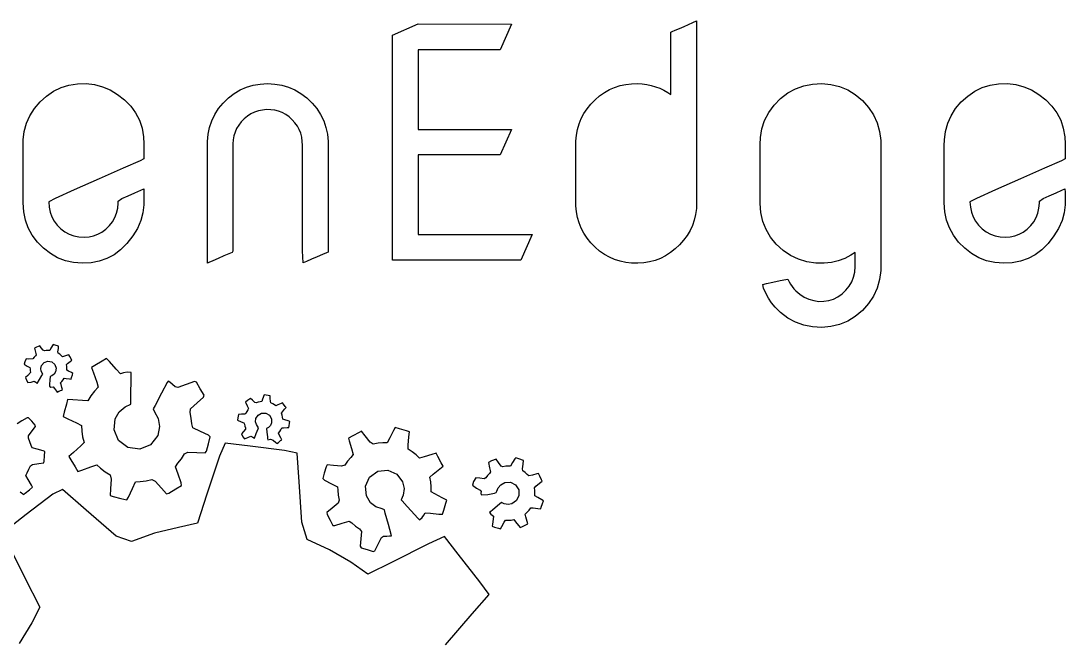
# Model space of a CAD drawing. Header units: metres. Extents: x -544 to 104, y 0 to 186.
# Drawn here: x -354.47 to -334.13, y 88.5 to 100.63 of the extents above; entities that cross this region are included whole.
import ezdxf

# ---------------------------------------------------------------- set-up
doc = ezdxf.new("R2010")
doc.units = ezdxf.units.M

msp = doc.modelspace()

# ---------------------------------------------------------------- linework, layer by layer
at = {"layer": 'COMPONENT1'}
for p, q in [((-347.233, 100.349), (-346.734, 100.567)), ((-346.734, 100.567), (-344.918, 100.564)), ((-344.918, 100.564), (-345.136, 100.065)), ((-341.727, 100.445), (-341.647, 100.48)), ((-341.647, 100.48), (-341.556, 100.519)), ((-341.556, 100.519), (-341.466, 100.559)), ((-341.466, 100.559), (-341.387, 100.593)), ((-341.387, 100.593), (-341.311, 100.627)), ((-341.311, 100.627), (-341.311, 100.478)), ((-341.311, 100.478), (-341.311, 100.084)), ((-347.233, 95.974), (-347.233, 100.349)), ((-341.81, 100.408), (-341.785, 100.419)), ((-341.81, 100.366), (-341.81, 100.408)), ((-341.81, 100.237), (-341.81, 100.366)), ((-341.785, 100.419), (-341.727, 100.445)), ((-345.136, 100.065), (-346.734, 100.065)), ((-346.734, 100.065), (-346.734, 98.517)), ((-341.81, 100.05), (-341.81, 100.237)), ((-341.311, 100.084), (-341.311, 99.527)), ((-341.81, 99.832), (-341.81, 100.05)), ((-341.81, 99.61), (-341.81, 99.832)), ((-341.81, 99.411), (-341.81, 99.61)), ((-341.311, 99.527), (-341.311, 98.885)), ((-353.972, 99.164), (-353.836, 99.257)), ((-353.836, 99.257), (-353.69, 99.328)), ((-353.69, 99.328), (-353.535, 99.376)), ((-353.535, 99.376), (-353.37, 99.402)), ((-353.37, 99.402), (-353.2, 99.406)), ((-353.2, 99.406), (-353.037, 99.387)), ((-353.037, 99.387), (-352.88, 99.346)), ((-352.88, 99.346), (-352.731, 99.283)), ((-352.731, 99.283), (-352.588, 99.198)), ((-350.317, 99.214), (-350.2, 99.283)), ((-350.2, 99.283), (-350.076, 99.337)), ((-350.076, 99.337), (-349.946, 99.376)), ((-349.946, 99.376), (-349.81, 99.399)), ((-349.81, 99.399), (-349.667, 99.407)), ((-349.667, 99.407), (-349.524, 99.399)), ((-349.524, 99.399), (-349.388, 99.376)), ((-349.388, 99.376), (-349.257, 99.337)), ((-349.257, 99.337), (-349.133, 99.283)), ((-349.133, 99.283), (-349.016, 99.214)), ((-343.107, 99.235), (-343.01, 99.29)), ((-343.01, 99.29), (-342.908, 99.334)), ((-342.908, 99.334), (-342.802, 99.368)), ((-342.802, 99.368), (-342.691, 99.391)), ((-342.691, 99.391), (-342.576, 99.404)), ((-342.576, 99.404), (-342.464, 99.407)), ((-342.464, 99.407), (-342.372, 99.402)), ((-342.372, 99.402), (-342.281, 99.39)), ((-342.281, 99.39), (-342.194, 99.372)), ((-342.194, 99.372), (-342.109, 99.347)), ((-342.109, 99.347), (-342.027, 99.316)), ((-342.027, 99.316), (-341.948, 99.279)), ((-341.948, 99.279), (-341.871, 99.235)), ((-341.81, 99.264), (-341.81, 99.411)), ((-341.81, 99.196), (-341.81, 99.264)), ((-339.536, 99.224), (-339.386, 99.307)), ((-339.386, 99.307), (-339.225, 99.365)), ((-339.225, 99.365), (-339.054, 99.398)), ((-339.054, 99.398), (-338.873, 99.407)), ((-338.873, 99.407), (-338.694, 99.39)), ((-338.694, 99.39), (-338.526, 99.349)), ((-338.526, 99.349), (-338.368, 99.283)), ((-338.368, 99.283), (-338.22, 99.192)), ((-336.029, 99.164), (-335.893, 99.257)), ((-335.893, 99.257), (-335.747, 99.328)), ((-335.747, 99.328), (-335.592, 99.376)), ((-335.592, 99.376), (-335.428, 99.402)), ((-335.428, 99.402), (-335.257, 99.406)), ((-335.257, 99.406), (-335.094, 99.387)), ((-335.094, 99.387), (-334.938, 99.346)), ((-334.938, 99.346), (-334.789, 99.283)), ((-334.789, 99.283), (-334.646, 99.198)), ((-354.209, 98.92), (-354.099, 99.05)), ((-354.099, 99.05), (-353.972, 99.164)), ((-352.588, 99.198), (-352.452, 99.09)), ((-352.452, 99.09), (-352.333, 98.969)), ((-350.531, 99.029), (-350.427, 99.129)), ((-350.427, 99.129), (-350.317, 99.214)), ((-349.016, 99.214), (-348.904, 99.129)), ((-348.904, 99.129), (-348.8, 99.029)), ((-343.372, 99.008), (-343.289, 99.094)), ((-343.289, 99.094), (-343.2, 99.169)), ((-343.2, 99.169), (-343.107, 99.235)), ((-341.871, 99.235), (-341.81, 99.196)), ((-339.803, 98.986), (-339.676, 99.116)), ((-339.676, 99.116), (-339.536, 99.224)), ((-338.22, 99.192), (-338.082, 99.077)), ((-338.082, 99.077), (-337.961, 98.942)), ((-336.267, 98.92), (-336.157, 99.05)), ((-336.157, 99.05), (-336.029, 99.164)), ((-334.646, 99.198), (-334.509, 99.09)), ((-334.509, 99.09), (-334.39, 98.969)), ((-354.297, 98.782), (-354.209, 98.92)), ((-352.333, 98.969), (-352.237, 98.837)), ((-350.695, 98.805), (-350.621, 98.92)), ((-350.621, 98.92), (-350.531, 99.029)), ((-349.919, 98.851), (-349.99, 98.817)), ((-349.845, 98.877), (-349.919, 98.851)), ((-349.767, 98.893), (-349.845, 98.877)), ((-349.686, 98.901), (-349.767, 98.893)), ((-349.604, 98.899), (-349.686, 98.901)), ((-349.526, 98.889), (-349.604, 98.899)), ((-349.452, 98.87), (-349.526, 98.889)), ((-349.381, 98.842), (-349.452, 98.87)), ((-348.8, 99.029), (-348.709, 98.92)), ((-348.709, 98.92), (-348.634, 98.805)), ((-343.507, 98.824), (-343.445, 98.918)), ((-343.445, 98.918), (-343.372, 99.008)), ((-341.311, 98.885), (-341.311, 98.24)), ((-339.986, 98.692), (-339.907, 98.844)), ((-339.907, 98.844), (-339.803, 98.986)), ((-337.961, 98.942), (-337.864, 98.797)), ((-336.354, 98.782), (-336.267, 98.92)), ((-334.39, 98.969), (-334.294, 98.837)), ((-354.362, 98.634), (-354.297, 98.782)), ((-352.237, 98.837), (-352.163, 98.694)), ((-352.163, 98.694), (-352.112, 98.538)), ((-350.798, 98.556), (-350.754, 98.684)), ((-350.754, 98.684), (-350.695, 98.805)), ((-350.179, 98.662), (-350.229, 98.6)), ((-350.121, 98.721), (-350.179, 98.662)), ((-350.057, 98.773), (-350.121, 98.721)), ((-349.99, 98.817), (-350.057, 98.773)), ((-349.313, 98.805), (-349.381, 98.842)), ((-349.248, 98.759), (-349.313, 98.805)), ((-349.186, 98.704), (-349.248, 98.759)), ((-349.133, 98.645), (-349.186, 98.704)), ((-349.087, 98.581), (-349.133, 98.645)), ((-348.634, 98.805), (-348.574, 98.684)), ((-348.574, 98.684), (-348.53, 98.556)), ((-343.601, 98.623), (-343.559, 98.726)), ((-343.559, 98.726), (-343.507, 98.824)), ((-340.04, 98.53), (-339.986, 98.692)), ((-337.864, 98.797), (-337.792, 98.642)), ((-337.792, 98.642), (-337.746, 98.477)), ((-336.42, 98.634), (-336.354, 98.782)), ((-334.294, 98.837), (-334.22, 98.694)), ((-334.22, 98.694), (-334.169, 98.538)), ((-354.426, 98.31), (-354.405, 98.477)), ((-354.405, 98.477), (-354.362, 98.634)), ((-352.112, 98.538), (-352.083, 98.371)), ((-350.826, 98.422), (-350.798, 98.556)), ((-350.301, 98.464), (-350.323, 98.391)), ((-350.269, 98.534), (-350.301, 98.464)), ((-350.229, 98.6), (-350.269, 98.534)), ((-349.05, 98.513), (-349.087, 98.581)), ((-349.022, 98.44), (-349.05, 98.513)), ((-349.002, 98.363), (-349.022, 98.44)), ((-348.53, 98.556), (-348.501, 98.422)), ((-346.734, 98.517), (-344.918, 98.517)), ((-344.918, 98.517), (-345.136, 98.018)), ((-343.652, 98.404), (-343.632, 98.515)), ((-343.632, 98.515), (-343.601, 98.623)), ((-340.069, 98.357), (-340.04, 98.53)), ((-337.746, 98.477), (-337.724, 98.301)), ((-336.484, 98.31), (-336.463, 98.477)), ((-336.463, 98.477), (-336.42, 98.634)), ((-334.169, 98.538), (-334.14, 98.371)), ((-354.428, 98.201), (-354.426, 98.31)), ((-352.083, 98.371), (-352.077, 98.232)), ((-350.84, 98.168), (-350.839, 98.282)), ((-350.839, 98.282), (-350.826, 98.422)), ((-350.337, 98.314), (-350.341, 98.233)), ((-350.341, 98.233), (-350.341, 98.006)), ((-350.323, 98.391), (-350.337, 98.314)), ((-348.99, 98.281), (-349.002, 98.363)), ((-348.987, 98.207), (-348.99, 98.281)), ((-348.501, 98.422), (-348.488, 98.282)), ((-348.488, 98.282), (-348.487, 98.175)), ((-343.664, 98.219), (-343.663, 98.288)), ((-343.663, 98.288), (-343.652, 98.404)), ((-341.311, 98.24), (-341.311, 97.672)), ((-340.075, 98.222), (-340.069, 98.357)), ((-337.724, 98.301), (-337.722, 98.138)), ((-336.486, 98.201), (-336.484, 98.31)), ((-334.14, 98.371), (-334.133, 98.232)), ((-354.428, 98.014), (-354.428, 98.201)), ((-352.077, 98.232), (-352.077, 98.197)), ((-352.077, 98.197), (-352.077, 98.13)), ((-352.077, 98.13), (-352.077, 98.051)), ((-352.077, 98.051), (-352.077, 97.982)), ((-350.84, 97.871), (-350.84, 98.168)), ((-348.987, 97.984), (-348.987, 98.207)), ((-348.487, 98.175), (-348.487, 97.905)), ((-343.664, 98.124), (-343.664, 98.219)), ((-343.664, 97.964), (-343.664, 98.124)), ((-340.075, 98.054), (-340.075, 98.222)), ((-340.075, 97.762), (-340.075, 98.054)), ((-337.722, 98.138), (-337.722, 97.685)), ((-336.486, 98.014), (-336.486, 98.201)), ((-334.133, 98.232), (-334.133, 98.197)), ((-334.133, 98.197), (-334.133, 98.13)), ((-334.133, 98.13), (-334.133, 98.051)), ((-334.133, 98.051), (-334.133, 97.982)), ((-354.428, 97.728), (-354.428, 98.014)), ((-352.15, 97.907), (-352.477, 97.762)), ((-352.077, 97.942), (-352.15, 97.907)), ((-352.077, 97.982), (-352.077, 97.942)), ((-350.84, 97.416), (-350.84, 97.871)), ((-350.341, 98.006), (-350.341, 97.634)), ((-348.987, 97.573), (-348.987, 97.984)), ((-348.487, 97.905), (-348.487, 97.493)), ((-346.734, 98.018), (-346.734, 96.473)), ((-345.136, 98.018), (-346.734, 98.018)), ((-343.664, 97.765), (-343.664, 97.964)), ((-336.486, 97.728), (-336.486, 98.014)), ((-334.207, 97.907), (-334.534, 97.762)), ((-334.133, 97.942), (-334.207, 97.907)), ((-334.133, 97.982), (-334.133, 97.942)), ((-354.428, 97.424), (-354.428, 97.728)), ((-352.477, 97.762), (-352.948, 97.553)), ((-350.341, 97.634), (-350.341, 97.177)), ((-343.664, 97.553), (-343.664, 97.765)), ((-341.311, 97.672), (-341.311, 97.26)), ((-340.075, 97.44), (-340.075, 97.762)), ((-337.722, 97.685), (-337.722, 97.035)), ((-336.486, 97.424), (-336.486, 97.728)), ((-334.534, 97.762), (-335.005, 97.553)), ((-354.428, 97.183), (-354.428, 97.424)), ((-352.948, 97.553), (-353.433, 97.337)), ((-348.987, 97.068), (-348.987, 97.573)), ((-348.487, 97.493), (-348.487, 97.025)), ((-343.664, 97.354), (-343.664, 97.553)), ((-340.075, 97.183), (-340.075, 97.44)), ((-336.486, 97.183), (-336.486, 97.424)), ((-335.005, 97.553), (-335.49, 97.337)), ((-353.433, 97.337), (-353.803, 97.173)), ((-352.503, 97.171), (-352.385, 97.223)), ((-352.385, 97.223), (-352.252, 97.282)), ((-352.252, 97.282), (-352.138, 97.332)), ((-352.138, 97.332), (-352.079, 97.359)), ((-352.079, 97.359), (-352.077, 97.293)), ((-352.077, 97.293), (-352.077, 97.222)), ((-352.077, 97.222), (-352.077, 97.151)), ((-350.84, 96.899), (-350.84, 97.416)), ((-343.664, 97.194), (-343.664, 97.354)), ((-341.311, 97.26), (-341.311, 97.086)), ((-335.49, 97.337), (-335.86, 97.173)), ((-334.56, 97.171), (-334.443, 97.223)), ((-334.443, 97.223), (-334.309, 97.282)), ((-334.309, 97.282), (-334.195, 97.332)), ((-334.195, 97.332), (-334.136, 97.359)), ((-334.136, 97.359), (-334.133, 97.293)), ((-334.133, 97.293), (-334.133, 97.222)), ((-334.133, 97.222), (-334.133, 97.151)), ((-354.428, 97.085), (-354.428, 97.183)), ((-354.417, 96.914), (-354.428, 97.085)), ((-353.803, 97.173), (-353.93, 97.104)), ((-353.93, 97.104), (-353.922, 97.001)), ((-352.585, 96.982), (-352.575, 97.083)), ((-352.575, 97.118), (-352.503, 97.171)), ((-352.575, 97.083), (-352.575, 97.118)), ((-352.077, 97.05), (-352.095, 96.894)), ((-352.077, 97.151), (-352.077, 97.099)), ((-352.077, 97.099), (-352.077, 97.05)), ((-350.341, 97.177), (-350.341, 96.72)), ((-348.987, 96.563), (-348.987, 97.068)), ((-348.487, 97.025), (-348.487, 96.585)), ((-343.664, 97.099), (-343.664, 97.194)), ((-343.663, 97.03), (-343.664, 97.099)), ((-343.652, 96.914), (-343.663, 97.03)), ((-341.311, 97.086), (-341.315, 96.977)), ((-340.075, 97.075), (-340.075, 97.183)), ((-340.061, 96.896), (-340.075, 97.075)), ((-337.722, 97.035), (-337.722, 96.385)), ((-336.486, 97.085), (-336.486, 97.183)), ((-336.475, 96.914), (-336.486, 97.085)), ((-335.86, 97.173), (-335.987, 97.104)), ((-335.987, 97.104), (-335.979, 97.001)), ((-334.643, 96.982), (-334.633, 97.083)), ((-334.633, 97.118), (-334.56, 97.171)), ((-334.633, 97.083), (-334.633, 97.118)), ((-334.134, 97.05), (-334.152, 96.894)), ((-334.133, 97.099), (-334.134, 97.05)), ((-334.133, 97.151), (-334.133, 97.099)), ((-354.384, 96.753), (-354.417, 96.914)), ((-353.922, 97.001), (-353.901, 96.905)), ((-353.901, 96.905), (-353.868, 96.814)), ((-353.868, 96.814), (-353.822, 96.73)), ((-352.641, 96.801), (-352.607, 96.888)), ((-352.607, 96.888), (-352.585, 96.982)), ((-352.095, 96.894), (-352.136, 96.741)), ((-350.84, 96.413), (-350.84, 96.899)), ((-343.632, 96.802), (-343.652, 96.914)), ((-341.33, 96.863), (-341.356, 96.753)), ((-341.315, 96.977), (-341.33, 96.863)), ((-340.023, 96.727), (-340.061, 96.896)), ((-336.442, 96.753), (-336.475, 96.914)), ((-335.979, 97.001), (-335.959, 96.905)), ((-335.959, 96.905), (-335.925, 96.814)), ((-335.925, 96.814), (-335.879, 96.73)), ((-334.699, 96.801), (-334.665, 96.888)), ((-334.665, 96.888), (-334.643, 96.982)), ((-334.152, 96.894), (-334.193, 96.741)), ((-354.329, 96.601), (-354.384, 96.753)), ((-353.822, 96.73), (-353.763, 96.652)), ((-353.763, 96.652), (-353.693, 96.581)), ((-352.815, 96.576), (-352.745, 96.645)), ((-352.745, 96.645), (-352.687, 96.72)), ((-352.687, 96.72), (-352.641, 96.801)), ((-352.136, 96.741), (-352.202, 96.591)), ((-350.341, 96.72), (-350.341, 96.348)), ((-343.601, 96.695), (-343.632, 96.802)), ((-343.559, 96.592), (-343.601, 96.695)), ((-341.392, 96.648), (-341.438, 96.547)), ((-341.356, 96.753), (-341.392, 96.648)), ((-339.959, 96.568), (-340.023, 96.727)), ((-336.386, 96.601), (-336.442, 96.753)), ((-335.879, 96.73), (-335.821, 96.652)), ((-335.821, 96.652), (-335.75, 96.581)), ((-334.873, 96.576), (-334.803, 96.645)), ((-334.803, 96.645), (-334.745, 96.72)), ((-334.745, 96.72), (-334.699, 96.801)), ((-334.193, 96.741), (-334.26, 96.591)), ((-354.251, 96.458), (-354.329, 96.601)), ((-354.151, 96.325), (-354.251, 96.458)), ((-353.693, 96.581), (-353.615, 96.522)), ((-353.615, 96.522), (-353.53, 96.476)), ((-353.53, 96.476), (-353.439, 96.444)), ((-353.439, 96.444), (-353.341, 96.424)), ((-353.341, 96.424), (-353.237, 96.418)), ((-353.237, 96.418), (-353.144, 96.424)), ((-353.144, 96.424), (-353.056, 96.443)), ((-353.056, 96.443), (-352.972, 96.475)), ((-352.972, 96.475), (-352.892, 96.519)), ((-352.892, 96.519), (-352.815, 96.576)), ((-352.292, 96.442), (-352.407, 96.297)), ((-352.202, 96.591), (-352.292, 96.442)), ((-350.84, 96.053), (-350.84, 96.413)), ((-348.987, 96.152), (-348.987, 96.563)), ((-348.487, 96.585), (-348.487, 96.258)), ((-346.734, 96.473), (-344.512, 96.473)), ((-344.512, 96.473), (-344.731, 95.974)), ((-343.507, 96.494), (-343.559, 96.592)), ((-343.445, 96.399), (-343.507, 96.494)), ((-341.495, 96.45), (-341.563, 96.358)), ((-341.438, 96.547), (-341.495, 96.45)), ((-339.872, 96.42), (-339.959, 96.568)), ((-339.759, 96.282), (-339.872, 96.42)), ((-336.308, 96.458), (-336.386, 96.601)), ((-336.208, 96.325), (-336.308, 96.458)), ((-335.75, 96.581), (-335.672, 96.522)), ((-335.672, 96.522), (-335.588, 96.476)), ((-335.588, 96.476), (-335.497, 96.444)), ((-335.497, 96.444), (-335.399, 96.424)), ((-335.399, 96.424), (-335.294, 96.418)), ((-335.294, 96.418), (-335.202, 96.424)), ((-335.202, 96.424), (-335.114, 96.443)), ((-335.114, 96.443), (-335.03, 96.475)), ((-335.03, 96.475), (-334.949, 96.519)), ((-334.949, 96.519), (-334.873, 96.576)), ((-334.35, 96.442), (-334.465, 96.297)), ((-334.26, 96.591), (-334.35, 96.442)), ((-354.03, 96.202), (-354.151, 96.325)), ((-353.898, 96.1), (-354.03, 96.202)), ((-352.407, 96.297), (-352.529, 96.173)), ((-350.341, 96.348), (-350.341, 96.146)), ((-348.487, 96.258), (-348.487, 96.13)), ((-343.372, 96.31), (-343.445, 96.399)), ((-343.289, 96.225), (-343.372, 96.31)), ((-343.2, 96.149), (-343.289, 96.225)), ((-341.641, 96.27), (-341.728, 96.189)), ((-341.563, 96.358), (-341.641, 96.27)), ((-339.626, 96.16), (-339.759, 96.282)), ((-337.722, 96.385), (-337.722, 95.932)), ((-336.087, 96.202), (-336.208, 96.325)), ((-335.955, 96.1), (-336.087, 96.202)), ((-334.465, 96.297), (-334.587, 96.173)), ((-353.756, 96.019), (-353.898, 96.1)), ((-353.605, 95.961), (-353.756, 96.019)), ((-352.795, 96.003), (-352.944, 95.951)), ((-352.656, 96.077), (-352.795, 96.003)), ((-352.529, 96.173), (-352.656, 96.077)), ((-350.84, 95.912), (-350.84, 96.053)), ((-350.628, 96.005), (-350.732, 95.959)), ((-350.517, 96.053), (-350.628, 96.005)), ((-350.419, 96.096), (-350.517, 96.053)), ((-350.355, 96.124), (-350.419, 96.096)), ((-350.341, 96.146), (-350.355, 96.124)), ((-348.973, 95.918), (-348.987, 96.152)), ((-348.7, 96.037), (-348.811, 95.989)), ((-348.595, 96.083), (-348.7, 96.037)), ((-348.517, 96.117), (-348.595, 96.083)), ((-348.487, 96.13), (-348.517, 96.117)), ((-343.107, 96.084), (-343.2, 96.149)), ((-343.01, 96.029), (-343.107, 96.084)), ((-342.908, 95.985), (-343.01, 96.029)), ((-342.015, 96.007), (-342.119, 95.968)), ((-341.915, 96.057), (-342.015, 96.007)), ((-341.82, 96.118), (-341.915, 96.057)), ((-341.728, 96.189), (-341.82, 96.118)), ((-339.482, 96.061), (-339.626, 96.16)), ((-339.328, 95.988), (-339.482, 96.061)), ((-338.427, 96.006), (-338.553, 95.96)), ((-338.306, 96.068), (-338.427, 96.006)), ((-338.221, 96.121), (-338.306, 96.068)), ((-338.221, 96.083), (-338.221, 96.121)), ((-338.221, 96.014), (-338.221, 96.083)), ((-338.221, 95.936), (-338.221, 96.014)), ((-335.813, 96.019), (-335.955, 96.1)), ((-335.662, 95.961), (-335.813, 96.019)), ((-334.852, 96.003), (-335.001, 95.951)), ((-334.714, 96.077), (-334.852, 96.003)), ((-334.587, 96.173), (-334.714, 96.077)), ((-353.445, 95.926), (-353.605, 95.961)), ((-353.275, 95.912), (-353.445, 95.926)), ((-353.104, 95.92), (-353.275, 95.912)), ((-352.944, 95.951), (-353.104, 95.92)), ((-350.81, 95.925), (-350.84, 95.912)), ((-350.732, 95.959), (-350.81, 95.925)), ((-348.909, 95.946), (-348.973, 95.918)), ((-348.811, 95.989), (-348.909, 95.946)), ((-344.731, 95.974), (-347.233, 95.974)), ((-342.802, 95.951), (-342.908, 95.985)), ((-342.691, 95.927), (-342.802, 95.951)), ((-342.576, 95.915), (-342.691, 95.927)), ((-342.458, 95.912), (-342.576, 95.915)), ((-342.34, 95.92), (-342.458, 95.912)), ((-342.228, 95.939), (-342.34, 95.92)), ((-342.119, 95.968), (-342.228, 95.939)), ((-339.163, 95.939), (-339.328, 95.988)), ((-338.988, 95.915), (-339.163, 95.939)), ((-338.826, 95.914), (-338.988, 95.915)), ((-338.686, 95.929), (-338.826, 95.914)), ((-338.553, 95.96), (-338.686, 95.929)), ((-338.231, 95.74), (-338.221, 95.846)), ((-338.221, 95.873), (-338.221, 95.936)), ((-338.221, 95.846), (-338.221, 95.873)), ((-337.722, 95.932), (-337.724, 95.769)), ((-335.502, 95.926), (-335.662, 95.961)), ((-335.332, 95.912), (-335.502, 95.926)), ((-335.162, 95.92), (-335.332, 95.912)), ((-335.001, 95.951), (-335.162, 95.92)), ((-339.685, 95.573), (-339.574, 95.597)), ((-339.574, 95.597), (-339.531, 95.603)), ((-339.531, 95.603), (-339.509, 95.553)), ((-338.289, 95.548), (-338.253, 95.641)), ((-338.253, 95.641), (-338.231, 95.74)), ((-337.746, 95.593), (-337.792, 95.428)), ((-337.724, 95.769), (-337.746, 95.593)), ((-340.023, 95.501), (-339.95, 95.517)), ((-340.005, 95.43), (-340.023, 95.501)), ((-339.964, 95.33), (-340.005, 95.43)), ((-339.95, 95.517), (-339.824, 95.543)), ((-339.824, 95.543), (-339.685, 95.573)), ((-339.509, 95.553), (-339.483, 95.506)), ((-339.483, 95.506), (-339.452, 95.46)), ((-339.452, 95.46), (-339.416, 95.416)), ((-339.416, 95.416), (-339.376, 95.375)), ((-338.402, 95.385), (-338.339, 95.463)), ((-338.339, 95.463), (-338.289, 95.548)), ((-337.792, 95.428), (-337.864, 95.273)), ((-339.912, 95.234), (-339.964, 95.33)), ((-339.85, 95.143), (-339.912, 95.234)), ((-339.376, 95.375), (-339.301, 95.311)), ((-339.301, 95.311), (-339.214, 95.255)), ((-339.214, 95.255), (-339.123, 95.213)), ((-339.123, 95.213), (-339.029, 95.184)), ((-339.029, 95.184), (-338.931, 95.17)), ((-338.831, 95.171), (-338.736, 95.185)), ((-338.736, 95.185), (-338.646, 95.214)), ((-338.646, 95.214), (-338.56, 95.257)), ((-338.56, 95.257), (-338.478, 95.315)), ((-338.478, 95.315), (-338.402, 95.385)), ((-337.864, 95.273), (-337.961, 95.128)), ((-339.778, 95.056), (-339.85, 95.143)), ((-339.676, 94.954), (-339.778, 95.056)), ((-338.931, 95.17), (-338.831, 95.171)), ((-338.082, 94.993), (-338.22, 94.878)), ((-337.961, 95.128), (-338.082, 94.993)), ((-339.536, 94.846), (-339.676, 94.954)), ((-339.386, 94.763), (-339.536, 94.846)), ((-338.368, 94.787), (-338.526, 94.721)), ((-338.22, 94.878), (-338.368, 94.787)), ((-339.225, 94.705), (-339.386, 94.763)), ((-339.054, 94.672), (-339.225, 94.705)), ((-338.873, 94.663), (-339.054, 94.672)), ((-338.694, 94.68), (-338.873, 94.663)), ((-338.526, 94.721), (-338.694, 94.68)), ((-354.167, 94.277), (-354.205, 94.257)), ((-354.205, 94.257), (-354.186, 94.181)), ((-354.186, 94.181), (-354.172, 94.132)), ((-354.105, 94.305), (-354.167, 94.277)), ((-354.074, 94.267), (-354.105, 94.305)), ((-354.035, 94.219), (-354.074, 94.267)), ((-354.013, 94.207), (-354.035, 94.219)), ((-353.976, 94.213), (-354.013, 94.207)), ((-353.938, 94.216), (-353.976, 94.213)), ((-353.908, 94.217), (-353.938, 94.216)), ((-353.886, 94.258), (-353.908, 94.217)), ((-353.844, 94.331), (-353.886, 94.258)), ((-353.806, 94.319), (-353.844, 94.331)), ((-353.737, 94.296), (-353.806, 94.319)), ((-353.749, 94.19), (-353.742, 94.252)), ((-353.745, 94.162), (-353.749, 94.19)), ((-353.742, 94.252), (-353.737, 94.296)), ((-354.395, 93.995), (-354.408, 93.951)), ((-354.37, 94.053), (-354.395, 93.995)), ((-354.317, 94.047), (-354.37, 94.053)), ((-354.236, 94.051), (-354.317, 94.047)), ((-354.213, 94.082), (-354.236, 94.051)), ((-354.188, 94.11), (-354.213, 94.082)), ((-354.172, 94.132), (-354.188, 94.11)), ((-354.068, 93.924), (-354.017, 93.981)), ((-354.017, 93.981), (-353.946, 94.006)), ((-353.946, 94.006), (-353.869, 93.991)), ((-353.869, 93.991), (-353.811, 93.941)), ((-353.714, 94.14), (-353.745, 94.162)), ((-353.685, 94.115), (-353.714, 94.14)), ((-353.662, 94.092), (-353.685, 94.115)), ((-353.622, 94.104), (-353.662, 94.092)), ((-353.561, 94.122), (-353.622, 94.104)), ((-353.585, 93.942), (-353.563, 93.963)), ((-353.563, 93.963), (-353.513, 94.003)), ((-353.535, 94.129), (-353.561, 94.122)), ((-353.519, 94.098), (-353.535, 94.129)), ((-353.482, 94.028), (-353.519, 94.098)), ((-353.513, 94.003), (-353.482, 94.028)), ((-352.89, 94.008), (-353.029, 93.925)), ((-352.803, 94.06), (-352.89, 94.008)), ((-352.745, 93.997), (-352.803, 94.06)), ((-352.617, 93.854), (-352.745, 93.997)), ((-354.408, 93.951), (-354.348, 93.911)), ((-354.348, 93.911), (-354.299, 93.884)), ((-354.286, 93.785), (-354.335, 93.725)), ((-354.299, 93.884), (-354.293, 93.86)), ((-354.293, 93.86), (-354.291, 93.822)), ((-354.291, 93.822), (-354.286, 93.785)), ((-354.083, 93.865), (-354.068, 93.924)), ((-354.077, 93.814), (-354.083, 93.865)), ((-354.046, 93.751), (-354.077, 93.814)), ((-353.796, 93.799), (-353.825, 93.755)), ((-353.811, 93.941), (-353.785, 93.871)), ((-353.785, 93.871), (-353.796, 93.799)), ((-353.578, 93.905), (-353.585, 93.942)), ((-353.575, 93.867), (-353.578, 93.905)), ((-353.576, 93.831), (-353.575, 93.867)), ((-353.544, 93.813), (-353.576, 93.831)), ((-353.487, 93.783), (-353.544, 93.813)), ((-353.459, 93.767), (-353.487, 93.783)), ((-353.468, 93.738), (-353.459, 93.767)), ((-353.029, 93.925), (-353.094, 93.886)), ((-353.094, 93.886), (-353.056, 93.777)), ((-353.056, 93.777), (-352.992, 93.596)), ((-352.534, 93.763), (-352.617, 93.854)), ((-352.474, 93.778), (-352.534, 93.763)), ((-352.404, 93.793), (-352.474, 93.778)), ((-352.323, 93.789), (-352.404, 93.793)), ((-352.324, 93.728), (-352.323, 93.789)), ((-354.335, 93.725), (-354.379, 93.69)), ((-354.379, 93.69), (-354.36, 93.634)), ((-354.36, 93.634), (-354.338, 93.59)), ((-354.338, 93.59), (-354.272, 93.601)), ((-354.272, 93.601), (-354.216, 93.617)), ((-354.216, 93.617), (-354.181, 93.596)), ((-354.181, 93.596), (-354.154, 93.573)), ((-354.154, 93.573), (-354.108, 93.649)), ((-354.108, 93.649), (-354.061, 93.728)), ((-354.061, 93.728), (-354.046, 93.751)), ((-353.913, 93.556), (-353.916, 93.523)), ((-353.908, 93.64), (-353.913, 93.556)), ((-353.903, 93.711), (-353.908, 93.64)), ((-353.866, 93.724), (-353.903, 93.711)), ((-353.825, 93.755), (-353.866, 93.724)), ((-353.697, 93.587), (-353.671, 93.613)), ((-353.69, 93.555), (-353.697, 93.587)), ((-353.671, 93.613), (-353.646, 93.642)), ((-353.646, 93.642), (-353.626, 93.673)), ((-353.626, 93.673), (-353.59, 93.669)), ((-353.59, 93.669), (-353.527, 93.662)), ((-353.527, 93.662), (-353.493, 93.658)), ((-353.493, 93.658), (-353.484, 93.686)), ((-353.484, 93.686), (-353.468, 93.738)), ((-352.992, 93.596), (-352.965, 93.504)), ((-352.329, 93.378), (-352.325, 93.63)), ((-352.325, 93.63), (-352.324, 93.728)), ((-351.62, 93.591), (-351.731, 93.382)), ((-351.606, 93.619), (-351.62, 93.591)), ((-351.573, 93.596), (-351.606, 93.619)), ((-351.519, 93.553), (-351.573, 93.596)), ((-351.092, 93.61), (-351.25, 93.554)), ((-351.053, 93.595), (-351.092, 93.61)), ((-350.979, 93.471), (-351.053, 93.595)), ((-353.916, 93.523), (-353.89, 93.5)), ((-353.89, 93.5), (-353.846, 93.508)), ((-353.846, 93.508), (-353.82, 93.476)), ((-353.82, 93.476), (-353.78, 93.426)), ((-353.78, 93.426), (-353.762, 93.404)), ((-353.762, 93.404), (-353.732, 93.42)), ((-353.732, 93.42), (-353.683, 93.445)), ((-353.672, 93.494), (-353.69, 93.555)), ((-353.683, 93.445), (-353.661, 93.457)), ((-353.661, 93.457), (-353.672, 93.494)), ((-353.041, 93.422), (-353.108, 93.332)), ((-352.965, 93.504), (-353.041, 93.422)), ((-352.331, 93.198), (-352.329, 93.378)), ((-351.731, 93.382), (-351.858, 93.141)), ((-351.468, 93.506), (-351.519, 93.553)), ((-351.413, 93.496), (-351.468, 93.506)), ((-351.25, 93.554), (-351.413, 93.496)), ((-350.905, 93.347), (-350.979, 93.471)), ((-349.735, 93.352), (-349.765, 93.269)), ((-349.694, 93.347), (-349.735, 93.352)), ((-353.586, 93.173), (-353.626, 93.016)), ((-353.564, 93.258), (-353.586, 93.173)), ((-353.462, 93.252), (-353.564, 93.258)), ((-353.272, 93.242), (-353.462, 93.252)), ((-353.165, 93.236), (-353.272, 93.242)), ((-353.108, 93.332), (-353.165, 93.236)), ((-352.441, 93.121), (-352.331, 93.168)), ((-352.331, 93.168), (-352.331, 93.198)), ((-351.168, 93.079), (-351.04, 93.193)), ((-351.04, 93.193), (-350.915, 93.306)), ((-350.915, 93.306), (-350.905, 93.347)), ((-350.06, 93.239), (-350.096, 93.211)), ((-350.096, 93.211), (-350.063, 93.136)), ((-350.001, 93.279), (-350.06, 93.239)), ((-349.962, 93.245), (-350.001, 93.279)), ((-349.914, 93.203), (-349.962, 93.245)), ((-349.889, 93.193), (-349.914, 93.203)), ((-349.851, 93.207), (-349.889, 93.193)), ((-349.812, 93.216), (-349.851, 93.207)), ((-349.781, 93.223), (-349.812, 93.216)), ((-349.765, 93.269), (-349.781, 93.223)), ((-349.618, 93.335), (-349.694, 93.347)), ((-349.615, 93.288), (-349.618, 93.335)), ((-349.611, 93.222), (-349.615, 93.288)), ((-349.603, 93.194), (-349.611, 93.222)), ((-349.566, 93.177), (-349.603, 93.194)), ((-349.532, 93.156), (-349.566, 93.177)), ((-349.504, 93.136), (-349.532, 93.156)), ((-349.464, 93.156), (-349.504, 93.136)), ((-349.405, 93.185), (-349.464, 93.156)), ((-349.379, 93.197), (-349.405, 93.185)), ((-349.356, 93.168), (-349.379, 93.197)), ((-349.322, 93.122), (-349.356, 93.168)), ((-353.626, 93.016), (-353.649, 92.928)), ((-352.636, 92.886), (-352.558, 93.022)), ((-352.558, 93.022), (-352.441, 93.121)), ((-351.858, 93.141), (-351.892, 93.077)), ((-351.892, 93.077), (-351.87, 93.019)), ((-351.87, 93.019), (-351.796, 92.888)), ((-351.177, 93.007), (-351.168, 93.079)), ((-351.155, 92.897), (-351.177, 93.007)), ((-350.231, 92.971), (-350.247, 92.906)), ((-350.176, 92.974), (-350.231, 92.971)), ((-350.113, 92.978), (-350.176, 92.974)), ((-350.092, 92.993), (-350.113, 92.978)), ((-350.074, 93.029), (-350.092, 92.993)), ((-350.053, 93.063), (-350.074, 93.029)), ((-350.063, 93.136), (-350.04, 93.088)), ((-350.04, 93.088), (-350.053, 93.063)), ((-349.895, 92.89), (-349.853, 92.958)), ((-349.853, 92.958), (-349.783, 92.996)), ((-349.783, 92.996), (-349.701, 92.995)), ((-349.701, 92.995), (-349.632, 92.954)), ((-349.632, 92.954), (-349.593, 92.885)), ((-349.398, 92.994), (-349.379, 93.021)), ((-349.384, 92.957), (-349.398, 92.994)), ((-349.375, 92.919), (-349.384, 92.957)), ((-349.379, 93.021), (-349.334, 93.071)), ((-349.334, 93.071), (-349.307, 93.102)), ((-349.307, 93.102), (-349.322, 93.122)), ((-354.45, 92.843), (-354.544, 92.787)), ((-354.35, 92.901), (-354.45, 92.843)), ((-354.32, 92.905), (-354.35, 92.901)), ((-354.26, 92.837), (-354.32, 92.905)), ((-354.193, 92.763), (-354.26, 92.837)), ((-354.186, 92.735), (-354.193, 92.763)), ((-353.649, 92.928), (-353.56, 92.886)), ((-353.56, 92.886), (-353.388, 92.804)), ((-353.388, 92.804), (-353.288, 92.756)), ((-353.288, 92.756), (-353.285, 92.647)), ((-352.657, 92.671), (-352.636, 92.886)), ((-351.796, 92.888), (-351.769, 92.737)), ((-351.143, 92.785), (-351.155, 92.897)), ((-351.121, 92.712), (-351.143, 92.785)), ((-350.247, 92.906), (-350.253, 92.858)), ((-350.253, 92.858), (-350.183, 92.827)), ((-350.183, 92.827), (-350.128, 92.809)), ((-350.128, 92.809), (-350.118, 92.784)), ((-350.118, 92.784), (-350.109, 92.745)), ((-350.109, 92.745), (-350.097, 92.708)), ((-349.901, 92.826), (-349.895, 92.89)), ((-349.885, 92.774), (-349.901, 92.826)), ((-349.844, 92.712), (-349.885, 92.774)), ((-349.613, 92.758), (-349.65, 92.719)), ((-349.592, 92.809), (-349.613, 92.758)), ((-349.593, 92.885), (-349.592, 92.809)), ((-349.369, 92.881), (-349.375, 92.919)), ((-349.332, 92.868), (-349.369, 92.881)), ((-349.269, 92.846), (-349.332, 92.868)), ((-349.236, 92.835), (-349.269, 92.846)), ((-349.252, 92.716), (-349.248, 92.747)), ((-349.248, 92.747), (-349.24, 92.803)), ((-349.24, 92.803), (-349.236, 92.835)), ((-354.325, 92.509), (-354.32, 92.557)), ((-354.32, 92.557), (-354.249, 92.652)), ((-354.249, 92.652), (-354.186, 92.735)), ((-353.285, 92.647), (-353.269, 92.534)), ((-352.569, 92.464), (-352.657, 92.671)), ((-351.806, 92.558), (-351.948, 92.379)), ((-351.769, 92.737), (-351.806, 92.558)), ((-350.973, 92.641), (-351.121, 92.712)), ((-350.815, 92.566), (-350.973, 92.641)), ((-350.785, 92.532), (-350.815, 92.566)), ((-350.137, 92.637), (-350.177, 92.592)), ((-350.177, 92.592), (-350.148, 92.537)), ((-350.097, 92.682), (-350.137, 92.637)), ((-350.097, 92.708), (-350.097, 92.682)), ((-350.05, 92.519), (-349.994, 92.546)), ((-349.994, 92.546), (-349.955, 92.531)), ((-349.922, 92.511), (-349.888, 92.599)), ((-349.888, 92.599), (-349.853, 92.688)), ((-349.853, 92.688), (-349.844, 92.712)), ((-349.65, 92.719), (-349.687, 92.698)), ((-349.687, 92.698), (-349.679, 92.625)), ((-349.679, 92.625), (-349.67, 92.536)), ((-349.452, 92.606), (-349.429, 92.638)), ((-349.438, 92.575), (-349.452, 92.606)), ((-349.409, 92.514), (-349.438, 92.575)), ((-349.429, 92.638), (-349.409, 92.672)), ((-349.409, 92.672), (-349.392, 92.708)), ((-349.392, 92.708), (-349.355, 92.71)), ((-349.355, 92.71), (-349.288, 92.714)), ((-349.288, 92.714), (-349.252, 92.716)), ((-348.005, 92.557), (-348.092, 92.51)), ((-347.886, 92.622), (-348.005, 92.557)), ((-347.84, 92.643), (-347.886, 92.622)), ((-347.768, 92.556), (-347.84, 92.643)), ((-347.666, 92.434), (-347.768, 92.556)), ((-347.213, 92.657), (-347.287, 92.515)), ((-347.18, 92.717), (-347.213, 92.657)), ((-347.095, 92.692), (-347.18, 92.717)), ((-346.963, 92.653), (-347.095, 92.692)), ((-346.904, 92.634), (-346.963, 92.653)), ((-346.913, 92.535), (-346.904, 92.634)), ((-354.295, 92.439), (-354.325, 92.509)), ((-354.273, 92.368), (-354.295, 92.439)), ((-354.254, 92.318), (-354.273, 92.368)), ((-353.306, 92.358), (-353.447, 92.231)), ((-353.242, 92.425), (-353.306, 92.358)), ((-353.269, 92.534), (-353.242, 92.425)), ((-352.389, 92.325), (-352.569, 92.464)), ((-351.948, 92.379), (-352.156, 92.294)), ((-350.856, 92.253), (-350.819, 92.399)), ((-350.819, 92.399), (-350.785, 92.532)), ((-350.493, 92.412), (-350.601, 92.156)), ((-350.005, 92.35), (-350.493, 92.412)), ((-350.148, 92.537), (-350.117, 92.497)), ((-350.117, 92.497), (-350.05, 92.519)), ((-349.339, 92.266), (-350.005, 92.35)), ((-349.955, 92.531), (-349.922, 92.511)), ((-349.67, 92.536), (-349.667, 92.502)), ((-349.667, 92.502), (-349.66, 92.476)), ((-349.66, 92.476), (-349.612, 92.491)), ((-349.612, 92.491), (-349.559, 92.47)), ((-349.559, 92.47), (-349.509, 92.425)), ((-349.509, 92.425), (-349.486, 92.405)), ((-349.486, 92.405), (-349.457, 92.427)), ((-349.457, 92.427), (-349.412, 92.462)), ((-349.412, 92.462), (-349.391, 92.478)), ((-349.391, 92.478), (-349.409, 92.514)), ((-348.092, 92.51), (-348.08, 92.455)), ((-348.08, 92.455), (-348.033, 92.305)), ((-347.61, 92.392), (-347.666, 92.434)), ((-347.515, 92.41), (-347.61, 92.392)), ((-347.419, 92.419), (-347.515, 92.41)), ((-347.336, 92.42), (-347.419, 92.419)), ((-347.287, 92.515), (-347.336, 92.42)), ((-346.929, 92.296), (-346.928, 92.375)), ((-346.928, 92.375), (-346.913, 92.535)), ((-354.155, 92.293), (-354.254, 92.318)), ((-354.039, 92.263), (-354.155, 92.293)), ((-354.007, 92.247), (-354.039, 92.263)), ((-354.018, 92.059), (-354.012, 92.163)), ((-354.012, 92.163), (-354.007, 92.247)), ((-353.447, 92.231), (-353.535, 92.152)), ((-353.535, 92.152), (-353.499, 92.089)), ((-352.156, 92.294), (-352.389, 92.325)), ((-351.346, 92.107), (-351.285, 92.203)), ((-351.285, 92.203), (-351.22, 92.238)), ((-351.22, 92.238), (-351.042, 92.229)), ((-351.042, 92.229), (-350.884, 92.22)), ((-350.884, 92.22), (-350.856, 92.253)), ((-350.601, 92.156), (-350.847, 91.416)), ((-349.092, 92.214), (-349.339, 92.266)), ((-349.053, 91.657), (-349.092, 92.214)), ((-348.048, 92.134), (-348.11, 92.061)), ((-347.997, 92.192), (-348.048, 92.134)), ((-348.033, 92.305), (-347.997, 92.192)), ((-346.849, 92.244), (-346.929, 92.296)), ((-346.774, 92.183), (-346.849, 92.244)), ((-346.709, 92.117), (-346.774, 92.183)), ((-346.62, 92.145), (-346.709, 92.117)), ((-346.465, 92.194), (-346.62, 92.145)), ((-346.386, 92.218), (-346.465, 92.194)), ((-346.349, 92.151), (-346.386, 92.218)), ((-346.283, 92.03), (-346.349, 92.151)), ((-354.314, 91.903), (-354.287, 91.973)), ((-354.287, 91.973), (-354.243, 91.998)), ((-354.243, 91.998), (-354.123, 92.014)), ((-354.123, 92.014), (-354.027, 92.028)), ((-354.027, 92.028), (-354.018, 92.059)), ((-353.499, 92.089), (-353.417, 91.95)), ((-353.417, 91.95), (-353.363, 91.86)), ((-353.286, 91.885), (-353.109, 91.948)), ((-353.109, 91.948), (-352.99, 91.99)), ((-352.99, 91.99), (-352.918, 91.925)), ((-351.462, 91.953), (-351.417, 92.019)), ((-351.411, 91.809), (-351.462, 91.953)), ((-351.417, 92.019), (-351.346, 92.107)), ((-348.524, 91.952), (-348.562, 91.825)), ((-348.504, 91.989), (-348.524, 91.952)), ((-348.38, 91.977), (-348.504, 91.989)), ((-348.226, 91.963), (-348.38, 91.977)), ((-348.164, 91.982), (-348.226, 91.963)), ((-348.11, 92.061), (-348.164, 91.982)), ((-346.314, 91.909), (-346.248, 91.965)), ((-346.248, 91.965), (-346.283, 92.03)), ((-345.304, 92.065), (-345.364, 92.035)), ((-345.364, 92.035), (-345.345, 91.931)), ((-345.345, 91.931), (-345.324, 91.853)), ((-345.217, 92.098), (-345.304, 92.065)), ((-345.17, 92.036), (-345.217, 92.098)), ((-345.116, 91.967), (-345.17, 92.036)), ((-345.083, 91.954), (-345.116, 91.967)), ((-345.027, 91.961), (-345.083, 91.954)), ((-344.972, 91.963), (-345.027, 91.961)), ((-344.933, 91.967), (-344.972, 91.963)), ((-344.895, 92.032), (-344.933, 91.967)), ((-344.851, 92.109), (-344.895, 92.032)), ((-344.833, 92.129), (-344.851, 92.109)), ((-344.774, 92.108), (-344.833, 92.129)), ((-344.681, 92.071), (-344.774, 92.108)), ((-344.702, 91.911), (-344.69, 92)), ((-344.69, 92), (-344.681, 92.071)), ((-354.377, 91.783), (-354.349, 91.836)), ((-354.33, 91.703), (-354.377, 91.783)), ((-354.349, 91.836), (-354.314, 91.903)), ((-353.363, 91.86), (-353.286, 91.885)), ((-352.918, 91.925), (-352.828, 91.855)), ((-352.828, 91.855), (-352.73, 91.795)), ((-352.73, 91.795), (-352.716, 91.713)), ((-351.351, 91.638), (-351.411, 91.809)), ((-348.562, 91.825), (-348.592, 91.721)), ((-347.759, 91.577), (-347.679, 91.75)), ((-347.679, 91.75), (-347.517, 91.865)), ((-347.517, 91.865), (-347.324, 91.883)), ((-347.324, 91.883), (-347.15, 91.806)), ((-347.15, 91.806), (-347.039, 91.66)), ((-346.508, 91.748), (-346.439, 91.806)), ((-346.488, 91.656), (-346.508, 91.748)), ((-346.439, 91.806), (-346.314, 91.909)), ((-345.612, 91.74), (-345.653, 91.664)), ((-345.53, 91.729), (-345.612, 91.74)), ((-345.447, 91.718), (-345.53, 91.729)), ((-345.417, 91.738), (-345.447, 91.718)), ((-345.383, 91.781), (-345.417, 91.738)), ((-345.345, 91.821), (-345.383, 91.781)), ((-345.324, 91.853), (-345.345, 91.821)), ((-344.693, 91.875), (-344.702, 91.911)), ((-344.649, 91.842), (-344.693, 91.875)), ((-344.608, 91.804), (-344.649, 91.842)), ((-344.576, 91.773), (-344.608, 91.804)), ((-344.51, 91.791), (-344.576, 91.773)), ((-344.422, 91.815), (-344.51, 91.791)), ((-344.39, 91.82), (-344.422, 91.815)), ((-344.365, 91.769), (-344.39, 91.82)), ((-344.33, 91.699), (-344.365, 91.769)), ((-354.267, 91.597), (-354.33, 91.703)), ((-354.306, 91.506), (-354.248, 91.558)), ((-354.248, 91.558), (-354.267, 91.597)), ((-352.726, 91.526), (-352.734, 91.393)), ((-352.716, 91.713), (-352.726, 91.526)), ((-352.376, 91.363), (-352.296, 91.53)), ((-352.296, 91.53), (-352.236, 91.657)), ((-352.236, 91.657), (-352.146, 91.666)), ((-352.146, 91.666), (-352.033, 91.679)), ((-352.033, 91.679), (-351.923, 91.704)), ((-351.923, 91.704), (-351.854, 91.67)), ((-351.854, 91.67), (-351.732, 91.534)), ((-351.732, 91.534), (-351.635, 91.425)), ((-351.454, 91.52), (-351.344, 91.585)), ((-351.344, 91.585), (-351.351, 91.638)), ((-348.998, 90.873), (-349.053, 91.657)), ((-348.592, 91.721), (-348.557, 91.692)), ((-348.557, 91.692), (-348.421, 91.621)), ((-348.421, 91.621), (-348.306, 91.561)), ((-348.306, 91.561), (-348.296, 91.494)), ((-347.743, 91.385), (-347.759, 91.577)), ((-347.039, 91.66), (-347.008, 91.53)), ((-347.008, 91.53), (-347.024, 91.401)), ((-346.478, 91.561), (-346.488, 91.656)), ((-346.478, 91.466), (-346.478, 91.561)), ((-345.653, 91.664), (-345.676, 91.597)), ((-345.676, 91.597), (-345.598, 91.537)), ((-345.598, 91.537), (-345.524, 91.494)), ((-345.2, 91.476), (-345.175, 91.545)), ((-345.175, 91.545), (-345.127, 91.603)), ((-345.127, 91.603), (-345.049, 91.646)), ((-345.049, 91.646), (-344.937, 91.65)), ((-344.937, 91.65), (-344.839, 91.6)), ((-344.839, 91.6), (-344.776, 91.503)), ((-344.47, 91.545), (-344.444, 91.576)), ((-344.461, 91.489), (-344.47, 91.545)), ((-344.444, 91.576), (-344.371, 91.632)), ((-344.371, 91.632), (-344.319, 91.671)), ((-344.319, 91.671), (-344.33, 91.699)), ((-354.487, 91.465), (-354.417, 91.412)), ((-354.417, 91.412), (-354.385, 91.436)), ((-354.385, 91.436), (-354.306, 91.506)), ((-353.85, 91.422), (-354.367, 91.021)), ((-353.661, 91.511), (-353.85, 91.422)), ((-353.197, 91.108), (-353.661, 91.511)), ((-352.734, 91.393), (-352.677, 91.374)), ((-352.677, 91.374), (-352.522, 91.335)), ((-352.522, 91.335), (-352.409, 91.306)), ((-352.409, 91.306), (-352.376, 91.363)), ((-351.635, 91.425), (-351.587, 91.44)), ((-351.587, 91.44), (-351.454, 91.52)), ((-350.847, 91.416), (-351.033, 90.858)), ((-348.296, 91.494), (-348.289, 91.399)), ((-348.289, 91.399), (-348.272, 91.304)), ((-347.663, 91.252), (-347.743, 91.385)), ((-347.024, 91.401), (-347.065, 91.309)), ((-346.407, 91.424), (-346.478, 91.466)), ((-346.264, 91.349), (-346.407, 91.424)), ((-346.177, 91.304), (-346.264, 91.349)), ((-345.524, 91.494), (-345.51, 91.47)), ((-345.51, 91.47), (-345.511, 91.436)), ((-345.511, 91.436), (-345.51, 91.403)), ((-345.51, 91.403), (-345.38, 91.412)), ((-345.38, 91.412), (-345.25, 91.441)), ((-345.25, 91.441), (-345.215, 91.449)), ((-345.215, 91.449), (-345.2, 91.476)), ((-344.771, 91.392), (-344.82, 91.293)), ((-344.776, 91.503), (-344.771, 91.392)), ((-344.459, 91.433), (-344.461, 91.489)), ((-344.46, 91.386), (-344.459, 91.433)), ((-344.406, 91.355), (-344.46, 91.386)), ((-344.327, 91.309), (-344.406, 91.355)), ((-348.408, 91.148), (-348.511, 91.062)), ((-348.292, 91.244), (-348.408, 91.148)), ((-348.272, 91.304), (-348.292, 91.244)), ((-347.56, 91.174), (-347.663, 91.252)), ((-347.437, 91.135), (-347.56, 91.174)), ((-347.39, 91.112), (-347.437, 91.135)), ((-347.065, 91.309), (-347.048, 91.29)), ((-347.048, 91.29), (-346.946, 91.177)), ((-346.946, 91.177), (-346.802, 91.019)), ((-346.234, 91.11), (-346.195, 91.242)), ((-346.195, 91.242), (-346.177, 91.304)), ((-345.188, 91.19), (-345.283, 91.111)), ((-345.109, 91.256), (-345.188, 91.19)), ((-345.057, 91.23), (-345.109, 91.256)), ((-344.983, 91.218), (-345.057, 91.23)), ((-344.907, 91.232), (-344.983, 91.218)), ((-344.82, 91.293), (-344.907, 91.232)), ((-344.574, 91.108), (-344.542, 91.153)), ((-344.542, 91.153), (-344.496, 91.151)), ((-344.496, 91.151), (-344.404, 91.138)), ((-344.404, 91.138), (-344.347, 91.131)), ((-344.347, 91.131), (-344.335, 91.164)), ((-344.335, 91.164), (-344.309, 91.239)), ((-344.293, 91.288), (-344.327, 91.309)), ((-344.309, 91.239), (-344.293, 91.288)), ((-354.367, 91.021), (-354.792, 90.692)), ((-352.616, 90.603), (-353.197, 91.108)), ((-348.511, 91.062), (-348.509, 91.025)), ((-348.509, 91.025), (-348.448, 90.913)), ((-348.448, 90.913), (-348.393, 90.811)), ((-347.374, 91.052), (-347.39, 91.112)), ((-347.314, 90.829), (-347.374, 91.052)), ((-346.802, 91.019), (-346.746, 90.957)), ((-346.746, 90.957), (-346.711, 90.919)), ((-346.711, 90.919), (-346.659, 90.963)), ((-346.659, 90.963), (-346.625, 91.013)), ((-346.625, 91.013), (-346.596, 91.057)), ((-346.596, 91.057), (-346.492, 91.048)), ((-346.492, 91.048), (-346.33, 91.033)), ((-346.33, 91.033), (-346.258, 91.027)), ((-346.258, 91.027), (-346.234, 91.11)), ((-345.32, 91.08), (-345.343, 91.061)), ((-345.343, 91.061), (-345.319, 91.03)), ((-345.283, 91.111), (-345.32, 91.08)), ((-345.319, 91.03), (-345.291, 91.009)), ((-345.291, 91.009), (-345.266, 90.991)), ((-345.274, 90.931), (-345.286, 90.838)), ((-345.266, 90.991), (-345.274, 90.931)), ((-345.058, 90.873), (-345.033, 90.913)), ((-345.033, 90.913), (-344.978, 90.911)), ((-344.978, 90.911), (-344.923, 90.914)), ((-344.923, 90.914), (-344.869, 90.923)), ((-344.869, 90.923), (-344.837, 90.882)), ((-344.651, 91.03), (-344.611, 91.067)), ((-344.637, 90.978), (-344.651, 91.03)), ((-344.612, 90.888), (-344.637, 90.978)), ((-344.611, 91.067), (-344.574, 91.108)), ((-351.402, 90.773), (-351.867, 90.659)), ((-351.033, 90.858), (-351.402, 90.773)), ((-348.897, 90.538), (-348.998, 90.873)), ((-348.393, 90.811), (-348.354, 90.807)), ((-348.354, 90.807), (-348.213, 90.852)), ((-348.213, 90.852), (-348.08, 90.893)), ((-348.08, 90.893), (-348.024, 90.861)), ((-348.024, 90.861), (-347.952, 90.798)), ((-347.952, 90.798), (-347.875, 90.743)), ((-347.875, 90.743), (-347.839, 90.693)), ((-347.262, 90.635), (-347.314, 90.829)), ((-345.286, 90.838), (-345.291, 90.796)), ((-345.291, 90.796), (-345.244, 90.78)), ((-345.244, 90.78), (-345.169, 90.755)), ((-345.169, 90.755), (-345.133, 90.743)), ((-345.133, 90.743), (-345.105, 90.792)), ((-345.105, 90.792), (-345.058, 90.873)), ((-344.837, 90.882), (-344.78, 90.807)), ((-344.78, 90.807), (-344.75, 90.768)), ((-344.75, 90.768), (-344.712, 90.786)), ((-344.712, 90.786), (-344.64, 90.822)), ((-344.64, 90.822), (-344.6, 90.841)), ((-344.6, 90.841), (-344.612, 90.888)), ((-352.314, 90.497), (-352.616, 90.603)), ((-351.867, 90.659), (-352.314, 90.497)), ((-348.458, 90.338), (-348.897, 90.538)), ((-347.852, 90.548), (-347.865, 90.405)), ((-347.839, 90.693), (-347.852, 90.548)), ((-347.514, 90.444), (-347.446, 90.575)), ((-347.446, 90.575), (-347.406, 90.601)), ((-347.406, 90.601), (-347.347, 90.601)), ((-347.347, 90.601), (-347.289, 90.606)), ((-347.289, 90.606), (-347.255, 90.61)), ((-347.255, 90.61), (-347.262, 90.635)), ((-346.223, 90.598), (-346.53, 90.452)), ((-345.953, 90.251), (-346.223, 90.598)), ((-354.732, 90.472), (-354.392, 89.792)), ((-348.048, 90.094), (-348.458, 90.338)), ((-347.865, 90.405), (-347.847, 90.374)), ((-347.847, 90.374), (-347.73, 90.34)), ((-347.73, 90.34), (-347.612, 90.305)), ((-347.612, 90.305), (-347.58, 90.319)), ((-347.58, 90.319), (-347.514, 90.444)), ((-346.53, 90.452), (-347.239, 90.097)), ((-345.536, 89.713), (-345.953, 90.251)), ((-347.712, 89.86), (-348.048, 90.094)), ((-347.239, 90.097), (-347.712, 89.86)), ((-354.392, 89.792), (-354.104, 89.218)), ((-345.352, 89.468), (-345.536, 89.713)), ((-345.679, 89.092), (-345.352, 89.468)), ((-354.104, 89.218), (-354.259, 88.917)), ((-346.202, 88.49), (-345.679, 89.092)), ((-354.259, 88.917), (-354.508, 88.514))]:
    msp.add_line(p, q, dxfattribs=at)

doc.saveas('drawing.dxf')
